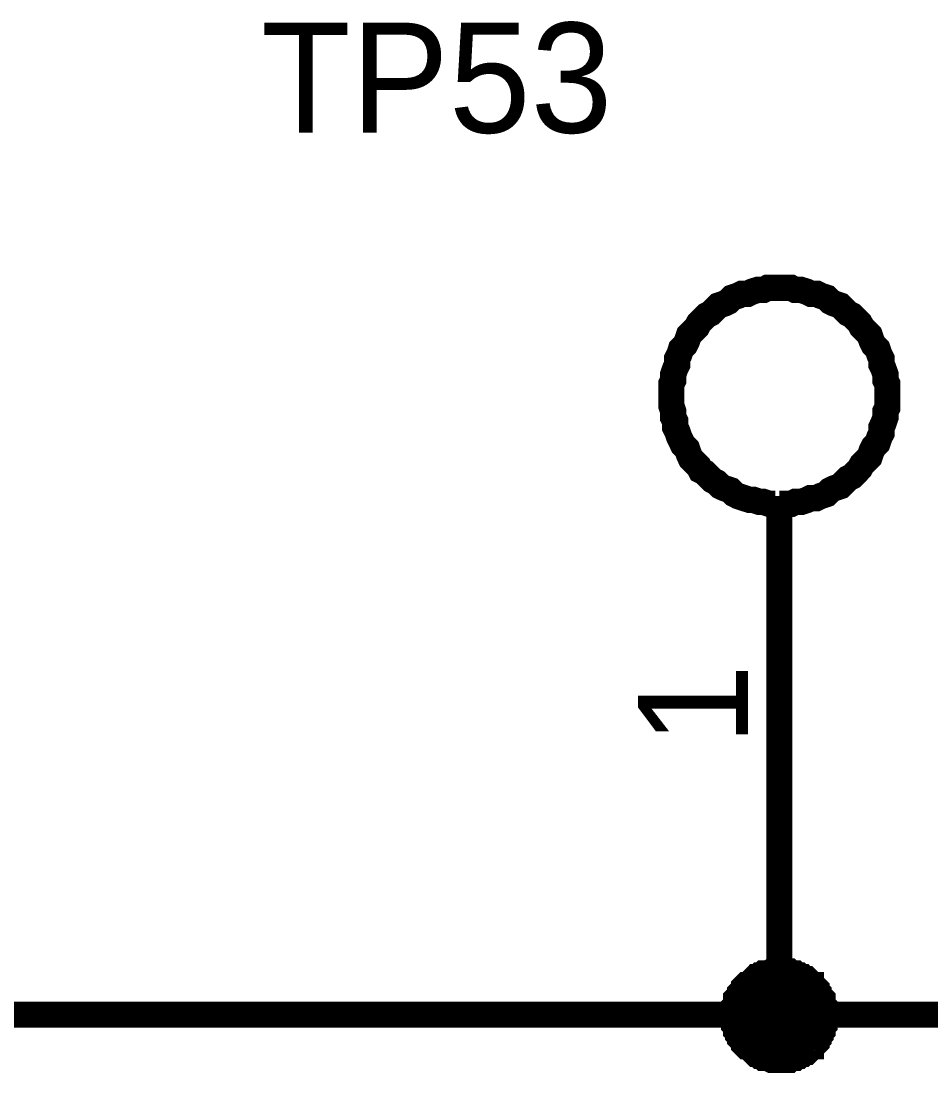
# Model space of a CAD drawing. Header units: millimetres. Extents: x 0 to 800, y 0 to 567.
# Drawn here: x 403.85 to 414.23, y 529.54 to 541.53 of the extents above; entities that cross this region are included whole.
import ezdxf

# ---------------------------------------------------------------- set-up
doc = ezdxf.new("R2010")
doc.units = ezdxf.units.MM
doc.layers.add('Sheet', color=255, linetype='Continuous')

msp = doc.modelspace()

# ---------------------------------------------------------------- linework, layer by layer
at = {"layer": 'Sheet'}
for points, const_width in [([(412.504, 538.489), (412.437, 538.489), (412.37, 538.489), (412.325, 538.466), (412.258, 538.466), (412.19, 538.444), (412.146, 538.422), (412.078, 538.422), (412.034, 538.399), (411.966, 538.377), (411.922, 538.332), (411.877, 538.31), (411.81, 538.287), (411.765, 538.242), (411.72, 538.198), (411.675, 538.175), (411.63, 538.13), (411.586, 538.086), (411.563, 538.041), (411.518, 537.996), (411.474, 537.951), (411.451, 537.884), (411.429, 537.839), (411.384, 537.794), (411.362, 537.727), (411.339, 537.682), (411.339, 537.615), (411.317, 537.57), (411.294, 537.503), (411.294, 537.436), (411.272, 537.391), (411.272, 537.324), (411.272, 537.257)], 0.3), ([(413.736, 537.257), (413.736, 537.324), (413.736, 537.391), (413.714, 537.436), (413.714, 537.503), (413.691, 537.57), (413.669, 537.615), (413.669, 537.682), (413.646, 537.727), (413.624, 537.794), (413.579, 537.839), (413.557, 537.884), (413.534, 537.951), (413.49, 537.996), (413.445, 538.041), (413.422, 538.086), (413.378, 538.13), (413.333, 538.175), (413.288, 538.198), (413.243, 538.242), (413.198, 538.287), (413.131, 538.31), (413.086, 538.332), (413.042, 538.377), (412.974, 538.399), (412.93, 538.422), (412.862, 538.422), (412.818, 538.444), (412.75, 538.466), (412.683, 538.466), (412.638, 538.489), (412.571, 538.489), (412.504, 538.489)], 0.3), ([(411.272, 537.257), (411.272, 537.19), (411.272, 537.145), (411.294, 537.078), (411.294, 537.01), (411.317, 536.966), (411.317, 536.898), (411.339, 536.854), (411.362, 536.786), (411.384, 536.742), (411.406, 536.697), (411.451, 536.652), (411.474, 536.585), (411.496, 536.54), (411.541, 536.495), (411.586, 536.45), (411.608, 536.406), (411.653, 536.383), (411.698, 536.338), (411.742, 536.294), (411.787, 536.271), (411.832, 536.226), (411.877, 536.204), (411.944, 536.182), (411.989, 536.137), (412.034, 536.114), (412.101, 536.092), (412.168, 536.07), (412.213, 536.07), (412.28, 536.047), (412.325, 536.047), (412.392, 536.025), (412.459, 536.025)], 0.3), ([(412.504, 536.025), (412.571, 536.025), (412.638, 536.025), (412.683, 536.047), (412.75, 536.047), (412.818, 536.07), (412.862, 536.092), (412.93, 536.092), (412.974, 536.114), (413.042, 536.137), (413.086, 536.182), (413.131, 536.204), (413.198, 536.226), (413.243, 536.271), (413.288, 536.316), (413.333, 536.338), (413.378, 536.383), (413.422, 536.428), (413.445, 536.473), (413.49, 536.518), (413.534, 536.562), (413.557, 536.63), (413.579, 536.674), (413.624, 536.719), (413.646, 536.786), (413.669, 536.831), (413.669, 536.898), (413.691, 536.943), (413.714, 537.01), (413.714, 537.078), (413.736, 537.122), (413.736, 537.19), (413.736, 537.257)], 0.3), ([(412.504, 536.114), (412.504, 532.62)], 0.3), ([(412.504, 532.62), (412.504, 530.201)], 0.3), ([(422.404, 530.851), (422.404, 530.201), (412.504, 530.201), (396.914, 530.201), (396.914, 531.948)], 0.3), ([(411.989, 530.201), (411.989, 530.224), (411.989, 530.246), (411.989, 530.268), (411.989, 530.291), (412.011, 530.313), (412.011, 530.336), (412.011, 530.38), (412.034, 530.403), (412.034, 530.403), (412.056, 530.425), (412.056, 530.448), (412.078, 530.47), (412.101, 530.492), (412.101, 530.515), (412.123, 530.537), (412.146, 530.537), (412.168, 530.56), (412.19, 530.582), (412.213, 530.604), (412.213, 530.604), (412.235, 530.627), (412.258, 530.627), (412.28, 530.649), (412.302, 530.649), (412.325, 530.672), (412.347, 530.672), (412.37, 530.672), (412.414, 530.694), (412.437, 530.694), (412.459, 530.694), (412.482, 530.694), (412.504, 530.694)], 0.3), ([(411.989, 530.201), (411.989, 530.224), (411.989, 530.246), (411.989, 530.268), (411.989, 530.291), (412.011, 530.313), (412.011, 530.336), (412.011, 530.38), (412.034, 530.403), (412.034, 530.403), (412.056, 530.425), (412.056, 530.448), (412.078, 530.47), (412.101, 530.492), (412.101, 530.515), (412.123, 530.537), (412.146, 530.537), (412.168, 530.56), (412.19, 530.582), (412.213, 530.604), (412.213, 530.604), (412.235, 530.627), (412.258, 530.627), (412.28, 530.649), (412.302, 530.649), (412.325, 530.672), (412.347, 530.672), (412.37, 530.672), (412.414, 530.694), (412.437, 530.694), (412.459, 530.694), (412.482, 530.694), (412.504, 530.694)], 0.3), ([(411.989, 530.201), (411.989, 530.224), (411.989, 530.246), (411.989, 530.268), (411.989, 530.291), (412.011, 530.313), (412.011, 530.336), (412.011, 530.38), (412.034, 530.403), (412.034, 530.403), (412.056, 530.425), (412.056, 530.448), (412.078, 530.47), (412.101, 530.492), (412.101, 530.515), (412.123, 530.537), (412.146, 530.537), (412.168, 530.56), (412.19, 530.582), (412.213, 530.604), (412.213, 530.604), (412.235, 530.627), (412.258, 530.627), (412.28, 530.649), (412.302, 530.649), (412.325, 530.672), (412.347, 530.672), (412.37, 530.672), (412.414, 530.694), (412.437, 530.694), (412.459, 530.694), (412.482, 530.694), (412.504, 530.694)], 0.3), ([(411.989, 530.201), (411.989, 530.224), (411.989, 530.246), (411.989, 530.268), (411.989, 530.291), (412.011, 530.313), (412.011, 530.336), (412.011, 530.38), (412.034, 530.403), (412.034, 530.403), (412.056, 530.425), (412.056, 530.448), (412.078, 530.47), (412.101, 530.492), (412.101, 530.515), (412.123, 530.537), (412.146, 530.537), (412.168, 530.56), (412.19, 530.582), (412.213, 530.604), (412.213, 530.604), (412.235, 530.627), (412.258, 530.627), (412.28, 530.649), (412.302, 530.649), (412.325, 530.672), (412.347, 530.672), (412.37, 530.672), (412.414, 530.694), (412.437, 530.694), (412.459, 530.694), (412.482, 530.694), (412.504, 530.694)], 0.3), ([(412.504, 530.694), (412.504, 530.694)], 0.3), ([(412.504, 530.694), (412.526, 530.694), (412.549, 530.694), (412.594, 530.694), (412.616, 530.694), (412.638, 530.672), (412.661, 530.672), (412.683, 530.672), (412.706, 530.649), (412.728, 530.649), (412.75, 530.627), (412.773, 530.627), (412.795, 530.604), (412.818, 530.604), (412.84, 530.582), (412.862, 530.56), (412.862, 530.537), (412.885, 530.537), (412.907, 530.515), (412.93, 530.492), (412.93, 530.47), (412.952, 530.448), (412.952, 530.425), (412.974, 530.403), (412.974, 530.403), (412.997, 530.38), (412.997, 530.336), (412.997, 530.313), (413.019, 530.291), (413.019, 530.268), (413.019, 530.246), (413.019, 530.224), (413.019, 530.201)], 0.3), ([(412.504, 530.694), (412.504, 530.694)], 0.3), ([(412.504, 530.694), (412.526, 530.694), (412.549, 530.694), (412.594, 530.694), (412.616, 530.694), (412.638, 530.672), (412.661, 530.672), (412.683, 530.672), (412.706, 530.649), (412.728, 530.649), (412.75, 530.627), (412.773, 530.627), (412.795, 530.604), (412.818, 530.604), (412.84, 530.582), (412.862, 530.56), (412.862, 530.537), (412.885, 530.537), (412.907, 530.515), (412.93, 530.492), (412.93, 530.47), (412.952, 530.448), (412.952, 530.425), (412.974, 530.403), (412.974, 530.403), (412.997, 530.38), (412.997, 530.336), (412.997, 530.313), (413.019, 530.291), (413.019, 530.268), (413.019, 530.246), (413.019, 530.224), (413.019, 530.201)], 0.3), ([(412.504, 530.694), (412.504, 530.694)], 0.3), ([(412.504, 530.694), (412.526, 530.694), (412.549, 530.694), (412.594, 530.694), (412.616, 530.694), (412.638, 530.672), (412.661, 530.672), (412.683, 530.672), (412.706, 530.649), (412.728, 530.649), (412.75, 530.627), (412.773, 530.627), (412.795, 530.604), (412.818, 530.604), (412.84, 530.582), (412.862, 530.56), (412.862, 530.537), (412.885, 530.537), (412.907, 530.515), (412.93, 530.492), (412.93, 530.47), (412.952, 530.448), (412.952, 530.425), (412.974, 530.403), (412.974, 530.403), (412.997, 530.38), (412.997, 530.336), (412.997, 530.313), (413.019, 530.291), (413.019, 530.268), (413.019, 530.246), (413.019, 530.224), (413.019, 530.201)], 0.3), ([(412.504, 530.694), (412.504, 530.694)], 0.3), ([(412.504, 530.694), (412.526, 530.694), (412.549, 530.694), (412.594, 530.694), (412.616, 530.694), (412.638, 530.672), (412.661, 530.672), (412.683, 530.672), (412.706, 530.649), (412.728, 530.649), (412.75, 530.627), (412.773, 530.627), (412.795, 530.604), (412.818, 530.604), (412.84, 530.582), (412.862, 530.56), (412.862, 530.537), (412.885, 530.537), (412.907, 530.515), (412.93, 530.492), (412.93, 530.47), (412.952, 530.448), (412.952, 530.425), (412.974, 530.403), (412.974, 530.403), (412.997, 530.38), (412.997, 530.336), (412.997, 530.313), (413.019, 530.291), (413.019, 530.268), (413.019, 530.246), (413.019, 530.224), (413.019, 530.201)], 0.3), ([(411.989, 530.201), (411.989, 530.224), (411.989, 530.246), (411.989, 530.268), (411.989, 530.291), (412.011, 530.313), (412.011, 530.336), (412.011, 530.38), (412.034, 530.403), (412.034, 530.403), (412.056, 530.425), (412.056, 530.448), (412.078, 530.47), (412.101, 530.492), (412.101, 530.515), (412.123, 530.537), (412.146, 530.537), (412.168, 530.56), (412.19, 530.582), (412.213, 530.604), (412.213, 530.604), (412.235, 530.627), (412.258, 530.627), (412.28, 530.649), (412.302, 530.649), (412.325, 530.672), (412.347, 530.672), (412.37, 530.672), (412.414, 530.694), (412.437, 530.694), (412.459, 530.694), (412.482, 530.694), (412.504, 530.694)], 0.0991), ([(411.989, 530.201), (411.989, 530.224), (411.989, 530.246), (411.989, 530.268), (411.989, 530.291), (412.011, 530.313), (412.011, 530.336), (412.011, 530.38), (412.034, 530.403), (412.034, 530.403), (412.056, 530.425), (412.056, 530.448), (412.078, 530.47), (412.101, 530.492), (412.101, 530.515), (412.123, 530.537), (412.146, 530.537), (412.168, 530.56), (412.19, 530.582), (412.213, 530.604), (412.213, 530.604), (412.235, 530.627), (412.258, 530.627), (412.28, 530.649), (412.302, 530.649), (412.325, 530.672), (412.347, 530.672), (412.37, 530.672), (412.414, 530.694), (412.437, 530.694), (412.459, 530.694), (412.482, 530.694), (412.504, 530.694)], 0.0991), ([(411.989, 530.201), (411.989, 530.224), (411.989, 530.246), (411.989, 530.268), (411.989, 530.291), (412.011, 530.313), (412.011, 530.336), (412.011, 530.38), (412.034, 530.403), (412.034, 530.403), (412.056, 530.425), (412.056, 530.448), (412.078, 530.47), (412.101, 530.492), (412.101, 530.515), (412.123, 530.537), (412.146, 530.537), (412.168, 530.56), (412.19, 530.582), (412.213, 530.604), (412.213, 530.604), (412.235, 530.627), (412.258, 530.627), (412.28, 530.649), (412.302, 530.649), (412.325, 530.672), (412.347, 530.672), (412.37, 530.672), (412.414, 530.694), (412.437, 530.694), (412.459, 530.694), (412.482, 530.694), (412.504, 530.694)], 0.0991), ([(411.989, 530.201), (411.989, 530.224), (411.989, 530.246), (411.989, 530.268), (411.989, 530.291), (412.011, 530.313), (412.011, 530.336), (412.011, 530.38), (412.034, 530.403), (412.034, 530.403), (412.056, 530.425), (412.056, 530.448), (412.078, 530.47), (412.101, 530.492), (412.101, 530.515), (412.123, 530.537), (412.146, 530.537), (412.168, 530.56), (412.19, 530.582), (412.213, 530.604), (412.213, 530.604), (412.235, 530.627), (412.258, 530.627), (412.28, 530.649), (412.302, 530.649), (412.325, 530.672), (412.347, 530.672), (412.37, 530.672), (412.414, 530.694), (412.437, 530.694), (412.459, 530.694), (412.482, 530.694), (412.504, 530.694)], 0.0991), ([(412.504, 530.694), (412.504, 530.694)], 0.0991), ([(412.504, 530.694), (412.526, 530.694), (412.549, 530.694), (412.594, 530.694), (412.616, 530.694), (412.638, 530.672), (412.661, 530.672), (412.683, 530.672), (412.706, 530.649), (412.728, 530.649), (412.75, 530.627), (412.773, 530.627), (412.795, 530.604), (412.818, 530.604), (412.84, 530.582), (412.862, 530.56), (412.862, 530.537), (412.885, 530.537), (412.907, 530.515), (412.93, 530.492), (412.93, 530.47), (412.952, 530.448), (412.952, 530.425), (412.974, 530.403), (412.974, 530.403), (412.997, 530.38), (412.997, 530.336), (412.997, 530.313), (413.019, 530.291), (413.019, 530.268), (413.019, 530.246), (413.019, 530.224), (413.019, 530.201)], 0.0991), ([(412.504, 530.694), (412.504, 530.694)], 0.0991), ([(412.504, 530.694), (412.526, 530.694), (412.549, 530.694), (412.594, 530.694), (412.616, 530.694), (412.638, 530.672), (412.661, 530.672), (412.683, 530.672), (412.706, 530.649), (412.728, 530.649), (412.75, 530.627), (412.773, 530.627), (412.795, 530.604), (412.818, 530.604), (412.84, 530.582), (412.862, 530.56), (412.862, 530.537), (412.885, 530.537), (412.907, 530.515), (412.93, 530.492), (412.93, 530.47), (412.952, 530.448), (412.952, 530.425), (412.974, 530.403), (412.974, 530.403), (412.997, 530.38), (412.997, 530.336), (412.997, 530.313), (413.019, 530.291), (413.019, 530.268), (413.019, 530.246), (413.019, 530.224), (413.019, 530.201)], 0.0991), ([(412.504, 530.694), (412.504, 530.694)], 0.0991), ([(412.504, 530.694), (412.526, 530.694), (412.549, 530.694), (412.594, 530.694), (412.616, 530.694), (412.638, 530.672), (412.661, 530.672), (412.683, 530.672), (412.706, 530.649), (412.728, 530.649), (412.75, 530.627), (412.773, 530.627), (412.795, 530.604), (412.818, 530.604), (412.84, 530.582), (412.862, 530.56), (412.862, 530.537), (412.885, 530.537), (412.907, 530.515), (412.93, 530.492), (412.93, 530.47), (412.952, 530.448), (412.952, 530.425), (412.974, 530.403), (412.974, 530.403), (412.997, 530.38), (412.997, 530.336), (412.997, 530.313), (413.019, 530.291), (413.019, 530.268), (413.019, 530.246), (413.019, 530.224), (413.019, 530.201)], 0.0991), ([(412.504, 530.694), (412.504, 530.694)], 0.0991), ([(412.504, 530.694), (412.526, 530.694), (412.549, 530.694), (412.594, 530.694), (412.616, 530.694), (412.638, 530.672), (412.661, 530.672), (412.683, 530.672), (412.706, 530.649), (412.728, 530.649), (412.75, 530.627), (412.773, 530.627), (412.795, 530.604), (412.818, 530.604), (412.84, 530.582), (412.862, 530.56), (412.862, 530.537), (412.885, 530.537), (412.907, 530.515), (412.93, 530.492), (412.93, 530.47), (412.952, 530.448), (412.952, 530.425), (412.974, 530.403), (412.974, 530.403), (412.997, 530.38), (412.997, 530.336), (412.997, 530.313), (413.019, 530.291), (413.019, 530.268), (413.019, 530.246), (413.019, 530.224), (413.019, 530.201)], 0.0991), ([(412.504, 529.686), (412.482, 529.686), (412.459, 529.686), (412.437, 529.686), (412.414, 529.686), (412.37, 529.708), (412.347, 529.708), (412.325, 529.708), (412.302, 529.731), (412.28, 529.731), (412.258, 529.753), (412.235, 529.753), (412.213, 529.776), (412.213, 529.776), (412.19, 529.798), (412.168, 529.82), (412.146, 529.843), (412.123, 529.843), (412.101, 529.865), (412.101, 529.888), (412.078, 529.91), (412.056, 529.932), (412.056, 529.955), (412.034, 529.977), (412.034, 530), (412.011, 530.022), (412.011, 530.044), (412.011, 530.067), (411.989, 530.089), (411.989, 530.112), (411.989, 530.156), (411.989, 530.179), (411.989, 530.201)], 0.3), ([(411.989, 530.201), (411.989, 530.201)], 0.3), ([(412.504, 529.686), (412.482, 529.686), (412.459, 529.686), (412.437, 529.686), (412.414, 529.686), (412.37, 529.708), (412.347, 529.708), (412.325, 529.708), (412.302, 529.731), (412.28, 529.731), (412.258, 529.753), (412.235, 529.753), (412.213, 529.776), (412.213, 529.776), (412.19, 529.798), (412.168, 529.82), (412.146, 529.843), (412.123, 529.843), (412.101, 529.865), (412.101, 529.888), (412.078, 529.91), (412.056, 529.932), (412.056, 529.955), (412.034, 529.977), (412.034, 530), (412.011, 530.022), (412.011, 530.044), (412.011, 530.067), (411.989, 530.089), (411.989, 530.112), (411.989, 530.156), (411.989, 530.179), (411.989, 530.201)], 0.3), ([(411.989, 530.201), (411.989, 530.201)], 0.3), ([(412.504, 529.686), (412.482, 529.686), (412.459, 529.686), (412.437, 529.686), (412.414, 529.686), (412.37, 529.708), (412.347, 529.708), (412.325, 529.708), (412.302, 529.731), (412.28, 529.731), (412.258, 529.753), (412.235, 529.753), (412.213, 529.776), (412.213, 529.776), (412.19, 529.798), (412.168, 529.82), (412.146, 529.843), (412.123, 529.843), (412.101, 529.865), (412.101, 529.888), (412.078, 529.91), (412.056, 529.932), (412.056, 529.955), (412.034, 529.977), (412.034, 530), (412.011, 530.022), (412.011, 530.044), (412.011, 530.067), (411.989, 530.089), (411.989, 530.112), (411.989, 530.156), (411.989, 530.179), (411.989, 530.201)], 0.3), ([(411.989, 530.201), (411.989, 530.201)], 0.3), ([(412.504, 529.686), (412.482, 529.686), (412.459, 529.686), (412.437, 529.686), (412.414, 529.686), (412.37, 529.708), (412.347, 529.708), (412.325, 529.708), (412.302, 529.731), (412.28, 529.731), (412.258, 529.753), (412.235, 529.753), (412.213, 529.776), (412.213, 529.776), (412.19, 529.798), (412.168, 529.82), (412.146, 529.843), (412.123, 529.843), (412.101, 529.865), (412.101, 529.888), (412.078, 529.91), (412.056, 529.932), (412.056, 529.955), (412.034, 529.977), (412.034, 530), (412.011, 530.022), (412.011, 530.044), (412.011, 530.067), (411.989, 530.089), (411.989, 530.112), (411.989, 530.156), (411.989, 530.179), (411.989, 530.201)], 0.3), ([(411.989, 530.201), (411.989, 530.201)], 0.3), ([(413.019, 530.201), (413.019, 530.179), (413.019, 530.156), (413.019, 530.112), (413.019, 530.089), (412.997, 530.067), (412.997, 530.044), (412.997, 530.022), (412.974, 530), (412.974, 529.977), (412.952, 529.955), (412.952, 529.932), (412.93, 529.91), (412.93, 529.888), (412.907, 529.865), (412.885, 529.843), (412.862, 529.843), (412.862, 529.82), (412.84, 529.798), (412.818, 529.776), (412.795, 529.776), (412.773, 529.753), (412.75, 529.753), (412.728, 529.731), (412.706, 529.731), (412.683, 529.708), (412.661, 529.708), (412.638, 529.708), (412.616, 529.686), (412.594, 529.686), (412.549, 529.686), (412.526, 529.686), (412.504, 529.686)], 0.3), ([(413.019, 530.201), (413.019, 530.179), (413.019, 530.156), (413.019, 530.112), (413.019, 530.089), (412.997, 530.067), (412.997, 530.044), (412.997, 530.022), (412.974, 530), (412.974, 529.977), (412.952, 529.955), (412.952, 529.932), (412.93, 529.91), (412.93, 529.888), (412.907, 529.865), (412.885, 529.843), (412.862, 529.843), (412.862, 529.82), (412.84, 529.798), (412.818, 529.776), (412.795, 529.776), (412.773, 529.753), (412.75, 529.753), (412.728, 529.731), (412.706, 529.731), (412.683, 529.708), (412.661, 529.708), (412.638, 529.708), (412.616, 529.686), (412.594, 529.686), (412.549, 529.686), (412.526, 529.686), (412.504, 529.686)], 0.3), ([(413.019, 530.201), (413.019, 530.179), (413.019, 530.156), (413.019, 530.112), (413.019, 530.089), (412.997, 530.067), (412.997, 530.044), (412.997, 530.022), (412.974, 530), (412.974, 529.977), (412.952, 529.955), (412.952, 529.932), (412.93, 529.91), (412.93, 529.888), (412.907, 529.865), (412.885, 529.843), (412.862, 529.843), (412.862, 529.82), (412.84, 529.798), (412.818, 529.776), (412.795, 529.776), (412.773, 529.753), (412.75, 529.753), (412.728, 529.731), (412.706, 529.731), (412.683, 529.708), (412.661, 529.708), (412.638, 529.708), (412.616, 529.686), (412.594, 529.686), (412.549, 529.686), (412.526, 529.686), (412.504, 529.686)], 0.3), ([(413.019, 530.201), (413.019, 530.179), (413.019, 530.156), (413.019, 530.112), (413.019, 530.089), (412.997, 530.067), (412.997, 530.044), (412.997, 530.022), (412.974, 530), (412.974, 529.977), (412.952, 529.955), (412.952, 529.932), (412.93, 529.91), (412.93, 529.888), (412.907, 529.865), (412.885, 529.843), (412.862, 529.843), (412.862, 529.82), (412.84, 529.798), (412.818, 529.776), (412.795, 529.776), (412.773, 529.753), (412.75, 529.753), (412.728, 529.731), (412.706, 529.731), (412.683, 529.708), (412.661, 529.708), (412.638, 529.708), (412.616, 529.686), (412.594, 529.686), (412.549, 529.686), (412.526, 529.686), (412.504, 529.686)], 0.3), ([(413.019, 530.201), (413.019, 530.201), (413.019, 530.201), (413.019, 530.201), (413.019, 530.201), (413.019, 530.201), (413.019, 530.201), (413.019, 530.201), (413.019, 530.201), (413.019, 530.201), (413.019, 530.201), (413.019, 530.201), (413.019, 530.201), (413.019, 530.201), (413.019, 530.201), (413.019, 530.201), (413.019, 530.201), (413.019, 530.201), (413.019, 530.201), (413.019, 530.201), (413.019, 530.201), (413.019, 530.201), (413.019, 530.201), (413.019, 530.201), (413.019, 530.201), (413.019, 530.201), (413.019, 530.201), (413.019, 530.201), (413.019, 530.201), (413.019, 530.201), (413.019, 530.201), (413.019, 530.201), (413.019, 530.201)], 0.3), ([(413.019, 530.201), (413.019, 530.201)], 0.3), ([(413.019, 530.201), (413.019, 530.201), (413.019, 530.201), (413.019, 530.201), (413.019, 530.201), (413.019, 530.201), (413.019, 530.201), (413.019, 530.201), (413.019, 530.201), (413.019, 530.201), (413.019, 530.201), (413.019, 530.201), (413.019, 530.201), (413.019, 530.201), (413.019, 530.201), (413.019, 530.201), (413.019, 530.201), (413.019, 530.201), (413.019, 530.201), (413.019, 530.201), (413.019, 530.201), (413.019, 530.201), (413.019, 530.201), (413.019, 530.201), (413.019, 530.201), (413.019, 530.201), (413.019, 530.201), (413.019, 530.201), (413.019, 530.201), (413.019, 530.201), (413.019, 530.201), (413.019, 530.201), (413.019, 530.201)], 0.3), ([(413.019, 530.201), (413.019, 530.201)], 0.3), ([(413.019, 530.201), (413.019, 530.201), (413.019, 530.201), (413.019, 530.201), (413.019, 530.201), (413.019, 530.201), (413.019, 530.201), (413.019, 530.201), (413.019, 530.201), (413.019, 530.201), (413.019, 530.201), (413.019, 530.201), (413.019, 530.201), (413.019, 530.201), (413.019, 530.201), (413.019, 530.201), (413.019, 530.201), (413.019, 530.201), (413.019, 530.201), (413.019, 530.201), (413.019, 530.201), (413.019, 530.201), (413.019, 530.201), (413.019, 530.201), (413.019, 530.201), (413.019, 530.201), (413.019, 530.201), (413.019, 530.201), (413.019, 530.201), (413.019, 530.201), (413.019, 530.201), (413.019, 530.201), (413.019, 530.201)], 0.3), ([(413.019, 530.201), (413.019, 530.201)], 0.3), ([(413.019, 530.201), (413.019, 530.201), (413.019, 530.201), (413.019, 530.201), (413.019, 530.201), (413.019, 530.201), (413.019, 530.201), (413.019, 530.201), (413.019, 530.201), (413.019, 530.201), (413.019, 530.201), (413.019, 530.201), (413.019, 530.201), (413.019, 530.201), (413.019, 530.201), (413.019, 530.201), (413.019, 530.201), (413.019, 530.201), (413.019, 530.201), (413.019, 530.201), (413.019, 530.201), (413.019, 530.201), (413.019, 530.201), (413.019, 530.201), (413.019, 530.201), (413.019, 530.201), (413.019, 530.201), (413.019, 530.201), (413.019, 530.201), (413.019, 530.201), (413.019, 530.201), (413.019, 530.201), (413.019, 530.201)], 0.3), ([(413.019, 530.201), (413.019, 530.201)], 0.3), ([(412.504, 529.686), (412.482, 529.686), (412.459, 529.686), (412.437, 529.686), (412.414, 529.686), (412.37, 529.708), (412.347, 529.708), (412.325, 529.708), (412.302, 529.731), (412.28, 529.731), (412.258, 529.753), (412.235, 529.753), (412.213, 529.776), (412.213, 529.776), (412.19, 529.798), (412.168, 529.82), (412.146, 529.843), (412.123, 529.843), (412.101, 529.865), (412.101, 529.888), (412.078, 529.91), (412.056, 529.932), (412.056, 529.955), (412.034, 529.977), (412.034, 530), (412.011, 530.022), (412.011, 530.044), (412.011, 530.067), (411.989, 530.089), (411.989, 530.112), (411.989, 530.156), (411.989, 530.179), (411.989, 530.201)], 0.0991), ([(411.989, 530.201), (411.989, 530.201)], 0.0991), ([(412.504, 529.686), (412.482, 529.686), (412.459, 529.686), (412.437, 529.686), (412.414, 529.686), (412.37, 529.708), (412.347, 529.708), (412.325, 529.708), (412.302, 529.731), (412.28, 529.731), (412.258, 529.753), (412.235, 529.753), (412.213, 529.776), (412.213, 529.776), (412.19, 529.798), (412.168, 529.82), (412.146, 529.843), (412.123, 529.843), (412.101, 529.865), (412.101, 529.888), (412.078, 529.91), (412.056, 529.932), (412.056, 529.955), (412.034, 529.977), (412.034, 530), (412.011, 530.022), (412.011, 530.044), (412.011, 530.067), (411.989, 530.089), (411.989, 530.112), (411.989, 530.156), (411.989, 530.179), (411.989, 530.201)], 0.0991), ([(411.989, 530.201), (411.989, 530.201)], 0.0991), ([(412.504, 529.686), (412.482, 529.686), (412.459, 529.686), (412.437, 529.686), (412.414, 529.686), (412.37, 529.708), (412.347, 529.708), (412.325, 529.708), (412.302, 529.731), (412.28, 529.731), (412.258, 529.753), (412.235, 529.753), (412.213, 529.776), (412.213, 529.776), (412.19, 529.798), (412.168, 529.82), (412.146, 529.843), (412.123, 529.843), (412.101, 529.865), (412.101, 529.888), (412.078, 529.91), (412.056, 529.932), (412.056, 529.955), (412.034, 529.977), (412.034, 530), (412.011, 530.022), (412.011, 530.044), (412.011, 530.067), (411.989, 530.089), (411.989, 530.112), (411.989, 530.156), (411.989, 530.179), (411.989, 530.201)], 0.0991), ([(411.989, 530.201), (411.989, 530.201)], 0.0991), ([(412.504, 529.686), (412.482, 529.686), (412.459, 529.686), (412.437, 529.686), (412.414, 529.686), (412.37, 529.708), (412.347, 529.708), (412.325, 529.708), (412.302, 529.731), (412.28, 529.731), (412.258, 529.753), (412.235, 529.753), (412.213, 529.776), (412.213, 529.776), (412.19, 529.798), (412.168, 529.82), (412.146, 529.843), (412.123, 529.843), (412.101, 529.865), (412.101, 529.888), (412.078, 529.91), (412.056, 529.932), (412.056, 529.955), (412.034, 529.977), (412.034, 530), (412.011, 530.022), (412.011, 530.044), (412.011, 530.067), (411.989, 530.089), (411.989, 530.112), (411.989, 530.156), (411.989, 530.179), (411.989, 530.201)], 0.0991), ([(411.989, 530.201), (411.989, 530.201)], 0.0991), ([(413.019, 530.201), (413.019, 530.179), (413.019, 530.156), (413.019, 530.112), (413.019, 530.089), (412.997, 530.067), (412.997, 530.044), (412.997, 530.022), (412.974, 530), (412.974, 529.977), (412.952, 529.955), (412.952, 529.932), (412.93, 529.91), (412.93, 529.888), (412.907, 529.865), (412.885, 529.843), (412.862, 529.843), (412.862, 529.82), (412.84, 529.798), (412.818, 529.776), (412.795, 529.776), (412.773, 529.753), (412.75, 529.753), (412.728, 529.731), (412.706, 529.731), (412.683, 529.708), (412.661, 529.708), (412.638, 529.708), (412.616, 529.686), (412.594, 529.686), (412.549, 529.686), (412.526, 529.686), (412.504, 529.686)], 0.0991), ([(413.019, 530.201), (413.019, 530.179), (413.019, 530.156), (413.019, 530.112), (413.019, 530.089), (412.997, 530.067), (412.997, 530.044), (412.997, 530.022), (412.974, 530), (412.974, 529.977), (412.952, 529.955), (412.952, 529.932), (412.93, 529.91), (412.93, 529.888), (412.907, 529.865), (412.885, 529.843), (412.862, 529.843), (412.862, 529.82), (412.84, 529.798), (412.818, 529.776), (412.795, 529.776), (412.773, 529.753), (412.75, 529.753), (412.728, 529.731), (412.706, 529.731), (412.683, 529.708), (412.661, 529.708), (412.638, 529.708), (412.616, 529.686), (412.594, 529.686), (412.549, 529.686), (412.526, 529.686), (412.504, 529.686)], 0.0991), ([(413.019, 530.201), (413.019, 530.179), (413.019, 530.156), (413.019, 530.112), (413.019, 530.089), (412.997, 530.067), (412.997, 530.044), (412.997, 530.022), (412.974, 530), (412.974, 529.977), (412.952, 529.955), (412.952, 529.932), (412.93, 529.91), (412.93, 529.888), (412.907, 529.865), (412.885, 529.843), (412.862, 529.843), (412.862, 529.82), (412.84, 529.798), (412.818, 529.776), (412.795, 529.776), (412.773, 529.753), (412.75, 529.753), (412.728, 529.731), (412.706, 529.731), (412.683, 529.708), (412.661, 529.708), (412.638, 529.708), (412.616, 529.686), (412.594, 529.686), (412.549, 529.686), (412.526, 529.686), (412.504, 529.686)], 0.0991), ([(413.019, 530.201), (413.019, 530.179), (413.019, 530.156), (413.019, 530.112), (413.019, 530.089), (412.997, 530.067), (412.997, 530.044), (412.997, 530.022), (412.974, 530), (412.974, 529.977), (412.952, 529.955), (412.952, 529.932), (412.93, 529.91), (412.93, 529.888), (412.907, 529.865), (412.885, 529.843), (412.862, 529.843), (412.862, 529.82), (412.84, 529.798), (412.818, 529.776), (412.795, 529.776), (412.773, 529.753), (412.75, 529.753), (412.728, 529.731), (412.706, 529.731), (412.683, 529.708), (412.661, 529.708), (412.638, 529.708), (412.616, 529.686), (412.594, 529.686), (412.549, 529.686), (412.526, 529.686), (412.504, 529.686)], 0.0991), ([(413.019, 530.201), (413.019, 530.201), (413.019, 530.201), (413.019, 530.201), (413.019, 530.201), (413.019, 530.201), (413.019, 530.201), (413.019, 530.201), (413.019, 530.201), (413.019, 530.201), (413.019, 530.201), (413.019, 530.201), (413.019, 530.201), (413.019, 530.201), (413.019, 530.201), (413.019, 530.201), (413.019, 530.201), (413.019, 530.201), (413.019, 530.201), (413.019, 530.201), (413.019, 530.201), (413.019, 530.201), (413.019, 530.201), (413.019, 530.201), (413.019, 530.201), (413.019, 530.201), (413.019, 530.201), (413.019, 530.201), (413.019, 530.201), (413.019, 530.201), (413.019, 530.201), (413.019, 530.201), (413.019, 530.201)], 0.0991), ([(413.019, 530.201), (413.019, 530.201)], 0.0991), ([(413.019, 530.201), (413.019, 530.201), (413.019, 530.201), (413.019, 530.201), (413.019, 530.201), (413.019, 530.201), (413.019, 530.201), (413.019, 530.201), (413.019, 530.201), (413.019, 530.201), (413.019, 530.201), (413.019, 530.201), (413.019, 530.201), (413.019, 530.201), (413.019, 530.201), (413.019, 530.201), (413.019, 530.201), (413.019, 530.201), (413.019, 530.201), (413.019, 530.201), (413.019, 530.201), (413.019, 530.201), (413.019, 530.201), (413.019, 530.201), (413.019, 530.201), (413.019, 530.201), (413.019, 530.201), (413.019, 530.201), (413.019, 530.201), (413.019, 530.201), (413.019, 530.201), (413.019, 530.201), (413.019, 530.201)], 0.0991), ([(413.019, 530.201), (413.019, 530.201)], 0.0991), ([(413.019, 530.201), (413.019, 530.201), (413.019, 530.201), (413.019, 530.201), (413.019, 530.201), (413.019, 530.201), (413.019, 530.201), (413.019, 530.201), (413.019, 530.201), (413.019, 530.201), (413.019, 530.201), (413.019, 530.201), (413.019, 530.201), (413.019, 530.201), (413.019, 530.201), (413.019, 530.201), (413.019, 530.201), (413.019, 530.201), (413.019, 530.201), (413.019, 530.201), (413.019, 530.201), (413.019, 530.201), (413.019, 530.201), (413.019, 530.201), (413.019, 530.201), (413.019, 530.201), (413.019, 530.201), (413.019, 530.201), (413.019, 530.201), (413.019, 530.201), (413.019, 530.201), (413.019, 530.201), (413.019, 530.201)], 0.0991), ([(413.019, 530.201), (413.019, 530.201)], 0.0991), ([(413.019, 530.201), (413.019, 530.201), (413.019, 530.201), (413.019, 530.201), (413.019, 530.201), (413.019, 530.201), (413.019, 530.201), (413.019, 530.201), (413.019, 530.201), (413.019, 530.201), (413.019, 530.201), (413.019, 530.201), (413.019, 530.201), (413.019, 530.201), (413.019, 530.201), (413.019, 530.201), (413.019, 530.201), (413.019, 530.201), (413.019, 530.201), (413.019, 530.201), (413.019, 530.201), (413.019, 530.201), (413.019, 530.201), (413.019, 530.201), (413.019, 530.201), (413.019, 530.201), (413.019, 530.201), (413.019, 530.201), (413.019, 530.201), (413.019, 530.201), (413.019, 530.201), (413.019, 530.201), (413.019, 530.201)], 0.0991), ([(413.019, 530.201), (413.019, 530.201)], 0.0991)]:
    msp.add_lwpolyline(points, dxfattribs=dict(at, const_width=const_width))
at = {"layer": 'Sheet', "const_width": 0.508}
msp.add_lwpolyline([(412.242, 530.209, 1), (412.75, 530.209, 1)], format="xyb", close=True, dxfattribs=at)

# ---------------------------------------------------------------- texts
at = {"layer": 'Sheet'}
msp.add_text('TP53', height=1.2543, dxfattribs=at).set_placement((406.591, 540.258))
msp.add_text('1', height=1.254, rotation=90, dxfattribs=at).set_placement((412.146, 533.27))

doc.saveas('drawing.dxf')
